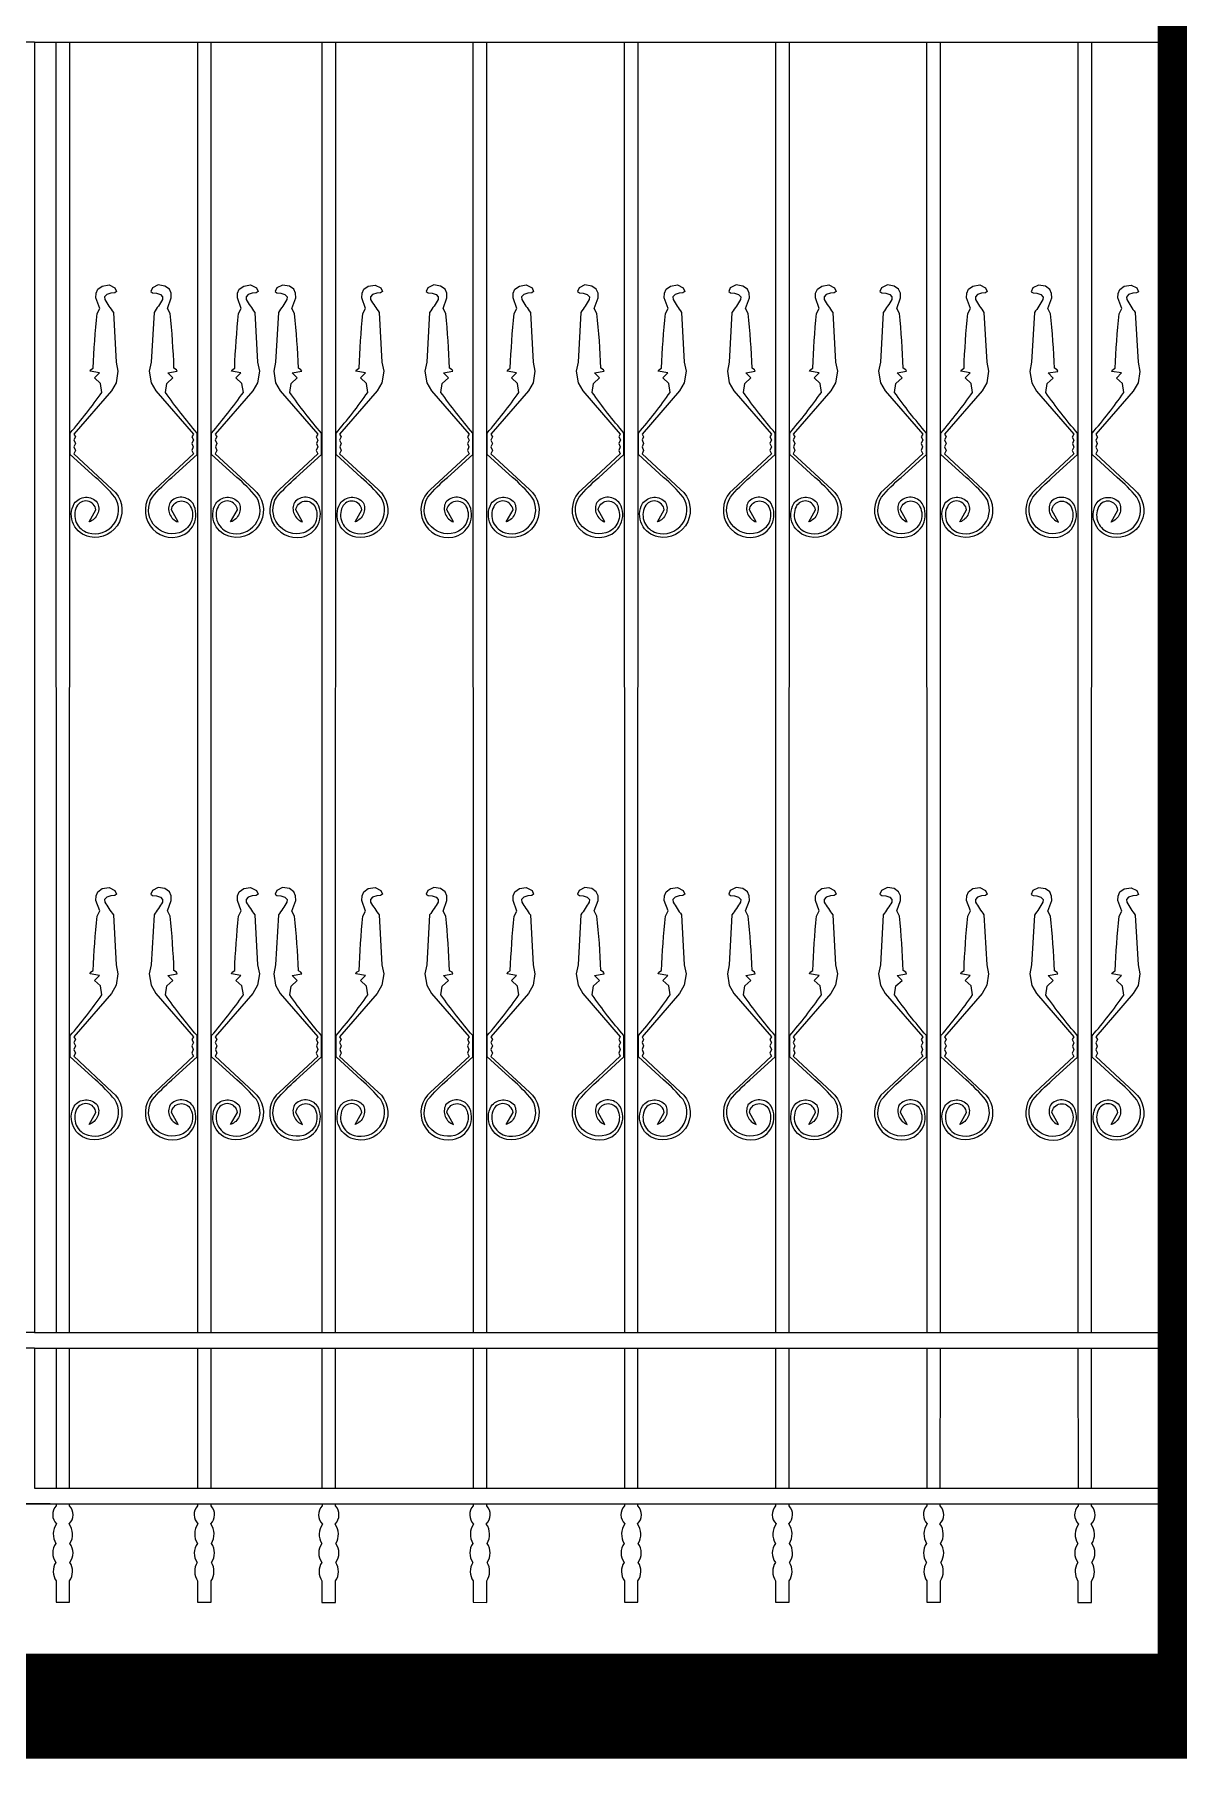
# Model space of a CAD drawing. Extents: x 5396719 to 5510122, y -514120 to -238224.
# Drawn here: x 5448271 to 5449371, y -490244 to -488587 of the extents above; entities that cross this region are included whole.
import ezdxf

# ---------------------------------------------------------------- set-up
doc = ezdxf.new("R2010")
doc.units = 0
doc.header["$LTSCALE"] = 1000
doc.header["$MEASUREMENT"] = 0
doc.layers.get('0').update_dxf_attribs({"linetype": 'CONTINUOUS'})
doc.layers.add('1000', color=7, linetype='CONTINUOUS')
doc.layers.add('LANGAN', color=2, linetype='CONTINUOUS')

msp = doc.modelspace()

# ---------------------------------------------------------------- linework, layer by layer
for p, q in [((5449370.9, -488440.6), (5449370.9, -489999.2)), ((5448270.9, -488594.6, 32.2), (5447185.9, -488594.6, 107)), ((5448270.9, -488594.6, 32.2), (5449355.9, -488594.6, 107)), ((5449355.9, -488594.6), (5449355.9, -489834.4)), ((5448270.9, -489834.4, 32.2), (5447185.9, -489834.4, 107)), ((5448270.9, -489849.5, 32.2), (5447185.9, -489849.5, 107)), ((5448270.9, -489834.4, 32.2), (5449355.9, -489834.4, 107)), ((5448270.9, -489849.5, 32.2), (5449355.9, -489849.5, 107)), ((5449355.9, -489849.5), (5449355.9, -489984)), ((5448285.9, -489999.2, 32.2), (5447170.9, -489999.2, 107)), ((5448255.9, -489999.2, 32.2), (5449370.9, -489999.2, 107)), ((5448270.9, -489984, 32.2), (5449355.9, -489984, 107)), ((5456343.8, -490143.9), (5428515.9, -490143.9))]:
    msp.add_line(p, q)
at = {"color": 0, "const_width": 40}
msp.add_lwpolyline([(5455570.9, -490143.9), (5455570.9, -485693.9), (5456170.9, -485693.9), (5456170.9, -485493.9), (5448770.9, -485493.9), (5448770.9, -485693.9), (5449370.9, -485693.9), (5449370.9, -490143.9)], dxfattribs=at)
at = {"color": 0}
msp.add_lwpolyline([(5460123.7, -490143.9), (5428515.9, -490143.9)], dxfattribs=at)
at = {"layer": '1000', "const_width": 100}
msp.add_lwpolyline([(5460125.9, -490193.9), (5428515.9, -490193.9)], dxfattribs=at)
at = {"layer": 'LANGAN'}
for p, q in [((5448270.9, -488594.6, -32.2), (5448270.9, -489834.4, -32.2)), ((5448270.9, -488594.6, -32.2), (5448270.9, -489834.4, -32.2)), ((5448270.9, -489849.5, -32.2), (5448270.9, -489984, -32.2)), ((5448270.9, -489849.5, -32.2), (5448270.9, -489984, -32.2))]:
    msp.add_line(p, q, dxfattribs=at)
for points in [[(5448291.5, -488594.6), (5448291.7, -489834.4)], [(5448304.7, -489834.4), (5448304.9, -488594.6)], [(5448427.5, -488594.6), (5448427.7, -489834.4)], [(5448440.7, -489834.4), (5448440.9, -488594.6)], [(5448547.1, -488594.7), (5448547.3, -489834.4)], [(5448560.3, -489834.4), (5448560.5, -488594.7)], [(5448692.5, -488594.6), (5448692.7, -489834.4)], [(5448705.7, -489834.4), (5448705.9, -488594.6)], [(5448837.9, -488594.6), (5448838.1, -489834.4)], [(5448851.1, -489834.4), (5448851.3, -488594.6)], [(5448983.3, -488594.6), (5448983.5, -489834.4)], [(5448996.5, -489834.4), (5448996.7, -488594.6)], [(5449128.7, -488594.6), (5449128.9, -489834.4)], [(5449141.9, -489834.4), (5449142.1, -488594.6)], [(5449274, -488594.6), (5449274.2, -489834.4)], [(5449287.2, -489834.4), (5449287.5, -488594.6)], [(5448291.7, -489849.5), (5448291.7, -489984)], [(5448304.7, -489984), (5448304.7, -489849.5)], [(5448427.7, -489849.5), (5448427.7, -489984)], [(5448440.7, -489984), (5448440.7, -489849.5)], [(5448547.3, -489849.6), (5448547.3, -489984.1)], [(5448560.3, -489984.1), (5448560.3, -489849.6)], [(5448692.7, -489849.5), (5448692.7, -489984)], [(5448705.7, -489984), (5448705.7, -489849.5)], [(5448838.1, -489849.5), (5448838.1, -489984)], [(5448851.1, -489984), (5448851.1, -489849.5)], [(5448983.5, -489849.5), (5448983.5, -489984)], [(5448996.4, -489984), (5448996.5, -489849.5)], [(5449128.9, -489849.5), (5449128.9, -489984)], [(5449141.8, -489984), (5449141.9, -489849.5)], [(5449274.2, -489849.5), (5449274.3, -489984)], [(5449287.2, -489984), (5449287.2, -489849.5)]]:
    msp.add_lwpolyline(points, dxfattribs=at)
at = {"layer": 'LANGAN', "elevation": -2.3}
for points in [[(5448305.2, -488970.1, 0.022937), (5448335.7, -488931), (5448334.4, -488922.4), (5448328.6, -488917.1), (5448333.4, -488912.2), (5448324.3, -488910.7), (5448324.9, -488909.2), (5448327.4, -488907.7, -0.017023), (5448331.1, -488855.2), (5448333.7, -488850.4), (5448330, -488840.2), (5448330.1, -488835.8), (5448331.8, -488831.8), (5448336.1, -488828.8), (5448342.7, -488827.8), (5448348.3, -488830.5), (5448349.8, -488834.1), (5448348, -488835.3), (5448344.3, -488835.6), (5448340.4, -488836.9), (5448338.3, -488839.2), (5448338.5, -488841.7, 0.02803), (5448346.7, -488854.1), (5448349.4, -488901.9), (5448351.1, -488910.7), (5448349.3, -488921.7), (5448344.8, -488929.5), (5448308.7, -488971.2), (5448310.2, -488973.7), (5448308.6, -488976.7), (5448310.2, -488980), (5448308.8, -488983.4), (5448310.2, -488986.9), (5448308.7, -488990), (5448345.7, -489024.3, -0.771473), (5448324.2, -489069.9, -0.517241), (5448309.1, -489037.9, -0.493125), (5448331.3, -489036.7, -0.447403), (5448323.5, -489055.5), (5448330, -489044, 0.749627), (5448311.4, -489040.9, 0.472742), (5448322.5, -489065.9, 0.69345), (5448348.2, -489031.6, 0.041527), (5448329.5, -489012.7), (5448305.2, -488990.6)], [(5448427.2, -488970.1, -0.022937), (5448396.7, -488931), (5448398, -488922.4), (5448403.8, -488917.1), (5448399, -488912.2), (5448408.2, -488910.7), (5448407.5, -488909.2), (5448405, -488907.7, 0.017023), (5448401.3, -488855.2), (5448398.7, -488850.4), (5448402.4, -488840.2), (5448402.3, -488835.8), (5448400.6, -488831.8), (5448396.3, -488828.8), (5448389.7, -488827.8), (5448384.2, -488830.5), (5448382.6, -488834.1), (5448384.4, -488835.3), (5448388.1, -488835.6), (5448392, -488836.9), (5448394.1, -488839.2), (5448393.9, -488841.7, -0.02803), (5448385.8, -488854.1), (5448383.1, -488901.9), (5448381.3, -488910.7), (5448383.1, -488921.7), (5448387.6, -488929.5), (5448423.7, -488971.2), (5448422.2, -488973.7), (5448423.8, -488976.7), (5448422.2, -488980), (5448423.6, -488983.4), (5448422.2, -488986.9), (5448423.7, -488990), (5448386.8, -489024.3, 0.771473), (5448408.2, -489069.9, 0.517241), (5448423.3, -489037.9, 0.493125), (5448401.2, -489036.7, 0.447403), (5448408.9, -489055.5), (5448402.5, -489044, -0.749627), (5448421, -489040.9, -0.472742), (5448409.9, -489065.9, -0.69345), (5448384.2, -489031.6, -0.041527), (5448403, -489012.7), (5448427.2, -488990.6)], [(5448441.2, -488970.1, 0.022937), (5448471.7, -488931), (5448470.4, -488922.4), (5448464.6, -488917.1), (5448469.4, -488912.2), (5448460.3, -488910.7), (5448460.9, -488909.2), (5448463.4, -488907.7, -0.017023), (5448467.1, -488855.2), (5448469.7, -488850.4), (5448466, -488840.2), (5448466.2, -488835.8), (5448467.8, -488831.8), (5448472.1, -488828.8), (5448478.7, -488827.8), (5448484.3, -488830.5), (5448485.8, -488834.1), (5448484, -488835.3), (5448480.3, -488835.6), (5448476.4, -488836.9), (5448474.3, -488839.2), (5448474.5, -488841.7, 0.02803), (5448482.7, -488854.1), (5448485.4, -488901.9), (5448487.1, -488910.7), (5448485.3, -488921.7), (5448480.8, -488929.5), (5448444.7, -488971.2), (5448446.2, -488973.7), (5448444.6, -488976.7), (5448446.2, -488980), (5448444.8, -488983.4), (5448446.2, -488986.9), (5448444.7, -488990), (5448481.7, -489024.3, -0.771473), (5448460.2, -489069.9, -0.517241), (5448445.1, -489037.9, -0.493125), (5448467.3, -489036.7, -0.447403), (5448459.5, -489055.5), (5448466, -489044, 0.749627), (5448447.4, -489040.9, 0.472742), (5448458.5, -489065.9, 0.69345), (5448484.2, -489031.6, 0.041527), (5448465.5, -489012.7), (5448441.2, -488990.6)], [(5448546.8, -488970.2, -0.022937), (5448516.3, -488931), (5448517.6, -488922.4), (5448523.4, -488917.1), (5448518.6, -488912.2), (5448527.8, -488910.7), (5448527.1, -488909.2), (5448524.6, -488907.7, 0.017023), (5448520.9, -488855.3), (5448518.4, -488850.4), (5448522.1, -488840.2), (5448521.9, -488835.8), (5448520.2, -488831.9), (5448516, -488828.8), (5448509.3, -488827.9), (5448503.8, -488830.5), (5448502.2, -488834.2), (5448504, -488835.4), (5448507.7, -488835.6), (5448511.6, -488837), (5448513.7, -488839.3), (5448513.5, -488841.8, -0.02803), (5448505.4, -488854.1), (5448502.7, -488902), (5448500.9, -488910.7), (5448502.7, -488921.8), (5448507.2, -488929.5), (5448543.4, -488971.2), (5448541.8, -488973.8), (5448543.4, -488976.8), (5448541.9, -488980), (5448543.2, -488983.5), (5448541.8, -488986.9), (5448543.3, -488990), (5448506.4, -489024.4, 0.771473), (5448527.8, -489070, 0.517241), (5448543, -489037.9, 0.493125), (5448520.8, -489036.7, 0.447403), (5448528.5, -489055.5), (5448522.1, -489044, -0.749627), (5448540.6, -489041, -0.472742), (5448529.5, -489065.9, -0.69345), (5448503.8, -489031.6, -0.041527), (5448522.6, -489012.8), (5448546.8, -488990.6)], [(5448560.8, -488970.2, 0.022937), (5448591.4, -488931), (5448590, -488922.4), (5448584.2, -488917.1), (5448589, -488912.2), (5448579.9, -488910.7), (5448580.5, -488909.2), (5448583, -488907.7, -0.017023), (5448586.7, -488855.3), (5448589.3, -488850.4), (5448585.6, -488840.2), (5448585.8, -488835.8), (5448587.5, -488831.9), (5448591.7, -488828.8), (5448598.3, -488827.9), (5448603.9, -488830.5), (5448605.4, -488834.2), (5448603.6, -488835.4), (5448599.9, -488835.6), (5448596, -488837), (5448593.9, -488839.3), (5448594.1, -488841.8, 0.02803), (5448602.3, -488854.1), (5448605, -488902), (5448606.8, -488910.7), (5448604.9, -488921.8), (5448600.4, -488929.5), (5448564.3, -488971.2), (5448565.8, -488973.8), (5448564.2, -488976.8), (5448565.8, -488980), (5448564.4, -488983.5), (5448565.8, -488986.9), (5448564.3, -488990), (5448601.3, -489024.4, -0.771473), (5448579.9, -489070, -0.517241), (5448564.7, -489037.9, -0.493125), (5448586.9, -489036.7, -0.447403), (5448579.1, -489055.5), (5448585.6, -489044, 0.749627), (5448567, -489041, 0.472742), (5448578.1, -489065.9, 0.69345), (5448603.8, -489031.6, 0.041527), (5448585.1, -489012.8), (5448560.8, -488990.6)], [(5448692.2, -488970.1, -0.022937), (5448661.7, -488931), (5448663, -488922.4), (5448668.8, -488917.1), (5448664, -488912.2), (5448673.2, -488910.7), (5448672.5, -488909.2), (5448670, -488907.7, 0.017023), (5448666.3, -488855.3), (5448663.7, -488850.4), (5448667.4, -488840.2), (5448667.3, -488835.8), (5448665.6, -488831.9), (5448661.3, -488828.8), (5448654.7, -488827.8), (5448649.2, -488830.5), (5448647.6, -488834.2), (5448649.4, -488835.3), (5448653.1, -488835.6), (5448657, -488837), (5448659.1, -488839.3), (5448658.9, -488841.8, -0.02803), (5448650.8, -488854.1), (5448648.1, -488901.9), (5448646.3, -488910.7), (5448648.1, -488921.8), (5448652.6, -488929.5), (5448688.7, -488971.2), (5448687.2, -488973.7), (5448688.8, -488976.8), (5448687.2, -488980), (5448688.6, -488983.5), (5448687.2, -488986.9), (5448688.7, -488990), (5448651.8, -489024.3, 0.771473), (5448673.2, -489070, 0.517241), (5448688.3, -489037.9, 0.493125), (5448666.2, -489036.7, 0.447403), (5448673.9, -489055.5), (5448667.5, -489044, -0.749627), (5448686, -489040.9, -0.472742), (5448674.9, -489065.9, -0.69345), (5448649.2, -489031.6, -0.041527), (5448668, -489012.7), (5448692.2, -488990.6)], [(5448706.2, -488970.1, 0.022937), (5448736.7, -488931), (5448735.4, -488922.4), (5448729.6, -488917.1), (5448734.4, -488912.2), (5448725.3, -488910.7), (5448725.9, -488909.2), (5448728.4, -488907.7, -0.017023), (5448732.1, -488855.3), (5448734.7, -488850.4), (5448731, -488840.2), (5448731.2, -488835.8), (5448732.8, -488831.9), (5448737.1, -488828.8), (5448743.7, -488827.8), (5448749.3, -488830.5), (5448750.8, -488834.2), (5448749, -488835.3), (5448745.3, -488835.6), (5448741.4, -488837), (5448739.3, -488839.3), (5448739.5, -488841.8, 0.02803), (5448747.7, -488854.1), (5448750.4, -488901.9), (5448752.1, -488910.7), (5448750.3, -488921.8), (5448745.8, -488929.5), (5448709.7, -488971.2), (5448711.2, -488973.7), (5448709.6, -488976.8), (5448711.2, -488980), (5448709.8, -488983.5), (5448711.2, -488986.9), (5448709.7, -488990), (5448746.7, -489024.3, -0.771473), (5448725.2, -489070, -0.517241), (5448710.1, -489037.9, -0.493125), (5448732.3, -489036.7, -0.447403), (5448724.5, -489055.5), (5448731, -489044, 0.749627), (5448712.4, -489040.9, 0.472742), (5448723.5, -489065.9, 0.69345), (5448749.2, -489031.6, 0.041527), (5448730.5, -489012.7), (5448706.2, -488990.6)], [(5448837.6, -488970.1, -0.022937), (5448807.1, -488931), (5448808.4, -488922.4), (5448814.2, -488917.1), (5448809.4, -488912.2), (5448818.5, -488910.7), (5448817.9, -488909.2), (5448815.4, -488907.7, 0.017023), (5448811.7, -488855.2), (5448809.1, -488850.4), (5448812.8, -488840.2), (5448812.7, -488835.8), (5448811, -488831.8), (5448806.7, -488828.8), (5448800.1, -488827.8), (5448794.5, -488830.5), (5448793, -488834.1), (5448794.8, -488835.3), (5448798.5, -488835.6), (5448802.4, -488836.9), (5448804.5, -488839.2), (5448804.3, -488841.7, -0.02803), (5448796.2, -488854.1), (5448793.5, -488901.9), (5448791.7, -488910.7), (5448793.5, -488921.7), (5448798, -488929.5), (5448834.1, -488971.2), (5448832.6, -488973.7), (5448834.2, -488976.7), (5448832.6, -488980), (5448834, -488983.4), (5448832.6, -488986.9), (5448834.1, -488990), (5448797.1, -489024.3, 0.771473), (5448818.6, -489069.9, 0.517241), (5448833.7, -489037.9, 0.493125), (5448811.6, -489036.7, 0.447403), (5448819.3, -489055.5), (5448812.8, -489044, -0.749627), (5448831.4, -489040.9, -0.472742), (5448820.3, -489065.9, -0.69345), (5448794.6, -489031.6, -0.041527), (5448813.4, -489012.7), (5448837.6, -488990.6)], [(5448851.6, -488970.1, 0.022937), (5448882.1, -488931), (5448880.8, -488922.4), (5448875, -488917.1), (5448879.8, -488912.2), (5448870.7, -488910.7), (5448871.3, -488909.2), (5448873.8, -488907.7, -0.017023), (5448877.5, -488855.2), (5448880.1, -488850.4), (5448876.4, -488840.2), (5448876.5, -488835.8), (5448878.2, -488831.8), (5448882.5, -488828.8), (5448889.1, -488827.8), (5448894.7, -488830.5), (5448896.2, -488834.1), (5448894.4, -488835.3), (5448890.7, -488835.6), (5448886.8, -488836.9), (5448884.7, -488839.2), (5448884.9, -488841.7, 0.02803), (5448893, -488854.1), (5448895.7, -488901.9), (5448897.5, -488910.7), (5448895.7, -488921.7), (5448891.2, -488929.5), (5448855.1, -488971.2), (5448856.6, -488973.7), (5448855, -488976.7), (5448856.6, -488980), (5448855.2, -488983.4), (5448856.6, -488986.9), (5448855.1, -488990), (5448892.1, -489024.3, -0.771473), (5448870.6, -489069.9, -0.517241), (5448855.5, -489037.9, -0.493125), (5448877.7, -489036.7, -0.447403), (5448869.9, -489055.5), (5448876.4, -489044, 0.749627), (5448857.8, -489040.9, 0.472742), (5448868.9, -489065.9, 0.69345), (5448894.6, -489031.6, 0.041527), (5448875.8, -489012.7), (5448851.6, -488990.6)], [(5448983, -488970.1, -0.022937), (5448952.5, -488931), (5448953.8, -488922.4), (5448959.6, -488917.1), (5448954.8, -488912.2), (5448963.9, -488910.7), (5448963.3, -488909.2), (5448960.8, -488907.7, 0.017023), (5448957.1, -488855.2), (5448954.5, -488850.4), (5448958.2, -488840.2), (5448958, -488835.8), (5448956.4, -488831.8), (5448952.1, -488828.8), (5448945.5, -488827.8), (5448939.9, -488830.5), (5448938.4, -488834.1), (5448940.2, -488835.3), (5448943.9, -488835.6), (5448947.8, -488836.9), (5448949.9, -488839.2), (5448949.7, -488841.7, -0.02803), (5448941.5, -488854.1), (5448938.8, -488901.9), (5448937.1, -488910.7), (5448938.9, -488921.7), (5448943.4, -488929.5), (5448979.5, -488971.2), (5448978, -488973.7), (5448979.6, -488976.7), (5448978, -488980), (5448979.4, -488983.4), (5448978, -488986.9), (5448979.5, -488990), (5448942.5, -489024.3, 0.771473), (5448964, -489069.9, 0.517241), (5448979.1, -489037.9, 0.493125), (5448956.9, -489036.7, 0.447403), (5448964.7, -489055.5), (5448958.2, -489044, -0.749627), (5448976.8, -489040.9, -0.472742), (5448965.7, -489065.9, -0.69345), (5448940, -489031.6, -0.041527), (5448958.7, -489012.7), (5448983, -488990.6)], [(5448997, -488970.1, 0.022937), (5449027.5, -488931), (5449026.2, -488922.4), (5449020.4, -488917.1), (5449025.2, -488912.2), (5449016, -488910.7), (5449016.7, -488909.2), (5449019.2, -488907.7, -0.017023), (5449022.9, -488855.2), (5449025.5, -488850.4), (5449021.8, -488840.2), (5449021.9, -488835.8), (5449023.6, -488831.8), (5449027.9, -488828.8), (5449034.5, -488827.8), (5449040, -488830.5), (5449041.6, -488834.1), (5449039.8, -488835.3), (5449036.1, -488835.6), (5449032.2, -488836.9), (5449030.1, -488839.2), (5449030.3, -488841.7, 0.02803), (5449038.4, -488854.1), (5449041.1, -488901.9), (5449042.9, -488910.7), (5449041.1, -488921.7), (5449036.6, -488929.5), (5449000.5, -488971.2), (5449002, -488973.7), (5449000.4, -488976.7), (5449002, -488980), (5449000.6, -488983.4), (5449002, -488986.9), (5449000.5, -488990), (5449037.4, -489024.3, -0.771473), (5449016, -489069.9, -0.517241), (5449000.9, -489037.9, -0.493125), (5449023, -489036.7, -0.447403), (5449015.3, -489055.5), (5449021.7, -489044, 0.749627), (5449003.2, -489040.9, 0.472742), (5449014.3, -489065.9, 0.69345), (5449040, -489031.6, 0.041527), (5449021.2, -489012.7), (5448997, -488990.6)], [(5449128.4, -488970.1, -0.022937), (5449097.8, -488931), (5449099.2, -488922.4), (5449105, -488917.1), (5449100.2, -488912.2), (5449109.3, -488910.7), (5449108.7, -488909.2), (5449106.2, -488907.7, 0.017023), (5449102.5, -488855.2), (5449099.9, -488850.4), (5449103.6, -488840.2), (5449103.4, -488835.8), (5449101.7, -488831.8), (5449097.5, -488828.8), (5449090.9, -488827.8), (5449085.3, -488830.5), (5449083.8, -488834.1), (5449085.6, -488835.3), (5449089.3, -488835.6), (5449093.2, -488836.9), (5449095.3, -488839.2), (5449095.1, -488841.7, -0.02803), (5449086.9, -488854.1), (5449084.2, -488901.9), (5449082.4, -488910.7), (5449084.3, -488921.7), (5449088.8, -488929.5), (5449124.9, -488971.2), (5449123.4, -488973.7), (5449125, -488976.7), (5449123.4, -488980), (5449124.8, -488983.4), (5449123.4, -488986.9), (5449124.9, -488990), (5449087.9, -489024.3, 0.771473), (5449109.3, -489069.9, 0.517241), (5449124.5, -489037.9, 0.493125), (5449102.3, -489036.7, 0.447403), (5449110.1, -489055.5), (5449103.6, -489044, -0.749627), (5449122.2, -489040.9, -0.472742), (5449111.1, -489065.9, -0.69345), (5449085.4, -489031.6, -0.041527), (5449104.1, -489012.7), (5449128.4, -488990.6)], [(5449142.4, -488970.1, 0.022937), (5449172.9, -488931), (5449171.6, -488922.4), (5449165.8, -488917.1), (5449170.6, -488912.2), (5449161.4, -488910.7), (5449162.1, -488909.2), (5449164.6, -488907.7, -0.017023), (5449168.3, -488855.2), (5449170.8, -488850.4), (5449167.1, -488840.2), (5449167.3, -488835.8), (5449169, -488831.8), (5449173.2, -488828.8), (5449179.9, -488827.8), (5449185.4, -488830.5), (5449187, -488834.1), (5449185.2, -488835.3), (5449181.5, -488835.6), (5449177.6, -488836.9), (5449175.5, -488839.2), (5449175.7, -488841.7, 0.02803), (5449183.8, -488854.1), (5449186.5, -488901.9), (5449188.3, -488910.7), (5449186.5, -488921.7), (5449182, -488929.5), (5449145.8, -488971.2), (5449147.4, -488973.7), (5449145.8, -488976.7), (5449147.3, -488980), (5449146, -488983.4), (5449147.4, -488986.9), (5449145.9, -488990), (5449182.8, -489024.3, -0.771473), (5449161.4, -489069.9, -0.517241), (5449146.2, -489037.9, -0.493125), (5449168.4, -489036.7, -0.447403), (5449160.7, -489055.5), (5449167.1, -489044, 0.749627), (5449148.6, -489040.9, 0.472742), (5449159.7, -489065.9, 0.69345), (5449185.4, -489031.6, 0.041527), (5449166.6, -489012.7), (5449142.4, -488990.6)], [(5449273.8, -488970.3, -0.022937), (5449243.2, -488931.1), (5449244.6, -488922.5), (5449250.4, -488917.2), (5449245.6, -488912.3), (5449254.7, -488910.8), (5449254.1, -488909.4), (5449251.5, -488907.8, 0.017023), (5449247.8, -488855.4), (5449245.3, -488850.5), (5449249, -488840.3), (5449248.8, -488835.9), (5449247.1, -488832), (5449242.9, -488828.9), (5449236.3, -488828), (5449230.7, -488830.6), (5449229.2, -488834.3), (5449231, -488835.5), (5449234.7, -488835.7), (5449238.6, -488837.1), (5449240.6, -488839.4), (5449240.5, -488841.9, -0.02803), (5449232.3, -488854.2), (5449229.6, -488902.1), (5449227.8, -488910.8), (5449229.7, -488921.9), (5449234.2, -488929.7), (5449270.3, -488971.3), (5449268.7, -488973.9), (5449270.3, -488976.9), (5449268.8, -488980.1), (5449270.2, -488983.6), (5449268.7, -488987), (5449270.3, -488990.1), (5449233.3, -489024.5, 0.771473), (5449254.7, -489070.1, 0.517241), (5449269.9, -489038, 0.493125), (5449247.7, -489036.8, 0.447403), (5449255.5, -489055.6), (5449249, -489044.2, -0.749627), (5449267.5, -489041.1, -0.472742), (5449256.5, -489066, -0.69345), (5449230.8, -489031.7, -0.041527), (5449249.5, -489012.9), (5449273.8, -488990.7)], [(5449287.8, -488970.3, 0.022937), (5449318.3, -488931.1), (5449316.9, -488922.5), (5449311.1, -488917.2), (5449316, -488912.3), (5449306.8, -488910.8), (5449307.5, -488909.4), (5449310, -488907.8, -0.017023), (5449313.7, -488855.4), (5449316.2, -488850.5), (5449312.5, -488840.3), (5449312.7, -488835.9), (5449314.4, -488832), (5449318.6, -488828.9), (5449325.2, -488828), (5449330.8, -488830.6), (5449332.4, -488834.3), (5449330.6, -488835.5), (5449326.9, -488835.7), (5449322.9, -488837.1), (5449320.9, -488839.4), (5449321.1, -488841.9, 0.02803), (5449329.2, -488854.2), (5449331.9, -488902.1), (5449333.7, -488910.8), (5449331.9, -488921.9), (5449327.3, -488929.7), (5449291.2, -488971.3), (5449292.8, -488973.9), (5449291.2, -488976.9), (5449292.7, -488980.1), (5449291.3, -488983.6), (5449292.8, -488987), (5449291.3, -488990.1), (5449328.2, -489024.5, -0.771473), (5449306.8, -489070.1, -0.517241), (5449291.6, -489038, -0.493125), (5449313.8, -489036.8, -0.447403), (5449306, -489055.6), (5449312.5, -489044.2, 0.749627), (5449294, -489041.1, 0.472742), (5449305, -489066, 0.69345), (5449330.8, -489031.7, 0.041527), (5449312, -489012.9), (5449287.8, -488990.7)], [(5448305.2, -489549.2, 0.022937), (5448335.7, -489510.1), (5448334.4, -489501.4), (5448328.6, -489496.1), (5448333.4, -489491.3), (5448324.3, -489489.7), (5448324.9, -489488.3), (5448327.4, -489486.7, -0.017023), (5448331.1, -489434.3), (5448333.7, -489429.4), (5448330, -489419.2), (5448330.1, -489414.8), (5448331.8, -489410.9), (5448336.1, -489407.9), (5448342.7, -489406.9), (5448348.3, -489409.6), (5448349.8, -489413.2), (5448348, -489414.4), (5448344.3, -489414.7), (5448340.4, -489416), (5448338.3, -489418.3), (5448338.5, -489420.8, 0.02803), (5448346.7, -489433.1), (5448349.4, -489481), (5448351.1, -489489.7), (5448349.3, -489500.8), (5448344.8, -489508.6), (5448308.7, -489550.3), (5448310.2, -489552.8), (5448308.6, -489555.8), (5448310.2, -489559.1), (5448308.8, -489562.5), (5448310.2, -489566), (5448308.7, -489569), (5448345.7, -489603.4, -0.771473), (5448324.2, -489649, -0.517241), (5448309.1, -489616.9, -0.493125), (5448331.3, -489615.8, -0.447403), (5448323.5, -489634.5), (5448330, -489623.1, 0.749627), (5448311.4, -489620, 0.472742), (5448322.5, -489644.9, 0.69345), (5448348.2, -489610.7, 0.041527), (5448329.5, -489591.8), (5448305.2, -489569.7)], [(5448427.2, -489549.2, -0.022937), (5448396.7, -489510.1), (5448398, -489501.4), (5448403.8, -489496.1), (5448399, -489491.3), (5448408.2, -489489.7), (5448407.5, -489488.3), (5448405, -489486.7, 0.017023), (5448401.3, -489434.3), (5448398.7, -489429.4), (5448402.4, -489419.2), (5448402.3, -489414.8), (5448400.6, -489410.9), (5448396.3, -489407.9), (5448389.7, -489406.9), (5448384.2, -489409.6), (5448382.6, -489413.2), (5448384.4, -489414.4), (5448388.1, -489414.7), (5448392, -489416), (5448394.1, -489418.3), (5448393.9, -489420.8, -0.02803), (5448385.8, -489433.1), (5448383.1, -489481), (5448381.3, -489489.7), (5448383.1, -489500.8), (5448387.6, -489508.6), (5448423.7, -489550.3), (5448422.2, -489552.8), (5448423.8, -489555.8), (5448422.2, -489559.1), (5448423.6, -489562.5), (5448422.2, -489566), (5448423.7, -489569), (5448386.8, -489603.4, 0.771473), (5448408.2, -489649, 0.517241), (5448423.3, -489616.9, 0.493125), (5448401.2, -489615.8, 0.447403), (5448408.9, -489634.5), (5448402.5, -489623.1, -0.749627), (5448421, -489620, -0.472742), (5448409.9, -489644.9, -0.69345), (5448384.2, -489610.7, -0.041527), (5448403, -489591.8), (5448427.2, -489569.7)], [(5448441.2, -489549.2, 0.022937), (5448471.7, -489510.1), (5448470.4, -489501.4), (5448464.6, -489496.1), (5448469.4, -489491.3), (5448460.3, -489489.7), (5448460.9, -489488.3), (5448463.4, -489486.7, -0.017023), (5448467.1, -489434.3), (5448469.7, -489429.4), (5448466, -489419.2), (5448466.2, -489414.8), (5448467.8, -489410.9), (5448472.1, -489407.9), (5448478.7, -489406.9), (5448484.3, -489409.6), (5448485.8, -489413.2), (5448484, -489414.4), (5448480.3, -489414.7), (5448476.4, -489416), (5448474.3, -489418.3), (5448474.5, -489420.8, 0.02803), (5448482.7, -489433.1), (5448485.4, -489481), (5448487.1, -489489.7), (5448485.3, -489500.8), (5448480.8, -489508.6), (5448444.7, -489550.3), (5448446.2, -489552.8), (5448444.6, -489555.8), (5448446.2, -489559.1), (5448444.8, -489562.5), (5448446.2, -489566), (5448444.7, -489569), (5448481.7, -489603.4, -0.771473), (5448460.2, -489649, -0.517241), (5448445.1, -489616.9, -0.493125), (5448467.3, -489615.8, -0.447403), (5448459.5, -489634.5), (5448466, -489623.1, 0.749627), (5448447.4, -489620, 0.472742), (5448458.5, -489644.9, 0.69345), (5448484.2, -489610.7, 0.041527), (5448465.5, -489591.8), (5448441.2, -489569.7)], [(5448546.8, -489549.2, -0.022937), (5448516.3, -489510.1), (5448517.6, -489501.5), (5448523.4, -489496.2), (5448518.6, -489491.3), (5448527.8, -489489.8), (5448527.1, -489488.3), (5448524.6, -489486.8, 0.017023), (5448520.9, -489434.4), (5448518.4, -489429.5), (5448522.1, -489419.3), (5448521.9, -489414.9), (5448520.2, -489411), (5448516, -489407.9), (5448509.3, -489406.9), (5448503.8, -489409.6), (5448502.2, -489413.3), (5448504, -489414.4), (5448507.7, -489414.7), (5448511.6, -489416.1), (5448513.7, -489418.4), (5448513.5, -489420.9, -0.02803), (5448505.4, -489433.2), (5448502.7, -489481), (5448500.9, -489489.8), (5448502.7, -489500.8), (5448507.2, -489508.6), (5448543.4, -489550.3), (5448541.8, -489552.8), (5448543.4, -489555.8), (5448541.9, -489559.1), (5448543.2, -489562.6), (5448541.8, -489566), (5448543.3, -489569.1), (5448506.4, -489603.4, 0.771473), (5448527.8, -489649.1, 0.517241), (5448543, -489617, 0.493125), (5448520.8, -489615.8, 0.447403), (5448528.5, -489634.6), (5448522.1, -489623.1, -0.749627), (5448540.6, -489620, -0.472742), (5448529.5, -489645, -0.69345), (5448503.8, -489610.7, -0.041527), (5448522.6, -489591.8), (5448546.8, -489569.7)], [(5448560.8, -489549.2, 0.022937), (5448591.4, -489510.1), (5448590, -489501.5), (5448584.2, -489496.2), (5448589, -489491.3), (5448579.9, -489489.8), (5448580.5, -489488.3), (5448583, -489486.8, -0.017023), (5448586.7, -489434.4), (5448589.3, -489429.5), (5448585.6, -489419.3), (5448585.8, -489414.9), (5448587.5, -489411), (5448591.7, -489407.9), (5448598.3, -489406.9), (5448603.9, -489409.6), (5448605.4, -489413.3), (5448603.6, -489414.4), (5448599.9, -489414.7), (5448596, -489416.1), (5448593.9, -489418.4), (5448594.1, -489420.9, 0.02803), (5448602.3, -489433.2), (5448605, -489481), (5448606.8, -489489.8), (5448604.9, -489500.8), (5448600.4, -489508.6), (5448564.3, -489550.3), (5448565.8, -489552.8), (5448564.2, -489555.8), (5448565.8, -489559.1), (5448564.4, -489562.6), (5448565.8, -489566), (5448564.3, -489569.1), (5448601.3, -489603.4, -0.771473), (5448579.9, -489649.1, -0.517241), (5448564.7, -489617, -0.493125), (5448586.9, -489615.8, -0.447403), (5448579.1, -489634.6), (5448585.6, -489623.1, 0.749627), (5448567, -489620, 0.472742), (5448578.1, -489645, 0.69345), (5448603.8, -489610.7, 0.041527), (5448585.1, -489591.8), (5448560.8, -489569.7)], [(5448692.2, -489549.2, -0.022937), (5448661.7, -489510.1), (5448663, -489501.5), (5448668.8, -489496.2), (5448664, -489491.3), (5448673.2, -489489.8), (5448672.5, -489488.3), (5448670, -489486.8, 0.017023), (5448666.3, -489434.3), (5448663.7, -489429.5), (5448667.4, -489419.3), (5448667.3, -489414.9), (5448665.6, -489410.9), (5448661.3, -489407.9), (5448654.7, -489406.9), (5448649.2, -489409.6), (5448647.6, -489413.2), (5448649.4, -489414.4), (5448653.1, -489414.7), (5448657, -489416), (5448659.1, -489418.3), (5448658.9, -489420.8, -0.02803), (5448650.8, -489433.2), (5448648.1, -489481), (5448646.3, -489489.8), (5448648.1, -489500.8), (5448652.6, -489508.6), (5448688.7, -489550.3), (5448687.2, -489552.8), (5448688.8, -489555.8), (5448687.2, -489559.1), (5448688.6, -489562.5), (5448687.2, -489566), (5448688.7, -489569.1), (5448651.8, -489603.4, 0.771473), (5448673.2, -489649, 0.517241), (5448688.3, -489617, 0.493125), (5448666.2, -489615.8, 0.447403), (5448673.9, -489634.6), (5448667.5, -489623.1, -0.749627), (5448686, -489620, -0.472742), (5448674.9, -489645, -0.69345), (5448649.2, -489610.7, -0.041527), (5448668, -489591.8), (5448692.2, -489569.7)], [(5448706.2, -489549.2, 0.022937), (5448736.7, -489510.1), (5448735.4, -489501.5), (5448729.6, -489496.2), (5448734.4, -489491.3), (5448725.3, -489489.8), (5448725.9, -489488.3), (5448728.4, -489486.8, -0.017023), (5448732.1, -489434.3), (5448734.7, -489429.5), (5448731, -489419.3), (5448731.2, -489414.9), (5448732.8, -489410.9), (5448737.1, -489407.9), (5448743.7, -489406.9), (5448749.3, -489409.6), (5448750.8, -489413.2), (5448749, -489414.4), (5448745.3, -489414.7), (5448741.4, -489416), (5448739.3, -489418.3), (5448739.5, -489420.8, 0.02803), (5448747.7, -489433.2), (5448750.4, -489481), (5448752.1, -489489.8), (5448750.3, -489500.8), (5448745.8, -489508.6), (5448709.7, -489550.3), (5448711.2, -489552.8), (5448709.6, -489555.8), (5448711.2, -489559.1), (5448709.8, -489562.5), (5448711.2, -489566), (5448709.7, -489569.1), (5448746.7, -489603.4, -0.771473), (5448725.2, -489649, -0.517241), (5448710.1, -489617, -0.493125), (5448732.3, -489615.8, -0.447403), (5448724.5, -489634.6), (5448731, -489623.1, 0.749627), (5448712.4, -489620, 0.472742), (5448723.5, -489645, 0.69345), (5448749.2, -489610.7, 0.041527), (5448730.5, -489591.8), (5448706.2, -489569.7)], [(5448837.6, -489549.2, -0.022937), (5448807.1, -489510.1), (5448808.4, -489501.4), (5448814.2, -489496.1), (5448809.4, -489491.3), (5448818.5, -489489.7), (5448817.9, -489488.3), (5448815.4, -489486.7, 0.017023), (5448811.7, -489434.3), (5448809.1, -489429.4), (5448812.8, -489419.2), (5448812.7, -489414.8), (5448811, -489410.9), (5448806.7, -489407.9), (5448800.1, -489406.9), (5448794.5, -489409.6), (5448793, -489413.2), (5448794.8, -489414.4), (5448798.5, -489414.7), (5448802.4, -489416), (5448804.5, -489418.3), (5448804.3, -489420.8, -0.02803), (5448796.2, -489433.1), (5448793.5, -489481), (5448791.7, -489489.7), (5448793.5, -489500.8), (5448798, -489508.6), (5448834.1, -489550.3), (5448832.6, -489552.8), (5448834.2, -489555.8), (5448832.6, -489559.1), (5448834, -489562.5), (5448832.6, -489566), (5448834.1, -489569), (5448797.1, -489603.4, 0.771473), (5448818.6, -489649, 0.517241), (5448833.7, -489616.9, 0.493125), (5448811.6, -489615.8, 0.447403), (5448819.3, -489634.5), (5448812.8, -489623.1, -0.749627), (5448831.4, -489620, -0.472742), (5448820.3, -489644.9, -0.69345), (5448794.6, -489610.7, -0.041527), (5448813.4, -489591.8), (5448837.6, -489569.7)], [(5448851.6, -489549.2, 0.022937), (5448882.1, -489510.1), (5448880.8, -489501.4), (5448875, -489496.1), (5448879.8, -489491.3), (5448870.7, -489489.7), (5448871.3, -489488.3), (5448873.8, -489486.7, -0.017023), (5448877.5, -489434.3), (5448880.1, -489429.4), (5448876.4, -489419.2), (5448876.5, -489414.8), (5448878.2, -489410.9), (5448882.5, -489407.9), (5448889.1, -489406.9), (5448894.7, -489409.6), (5448896.2, -489413.2), (5448894.4, -489414.4), (5448890.7, -489414.7), (5448886.8, -489416), (5448884.7, -489418.3), (5448884.9, -489420.8, 0.02803), (5448893, -489433.1), (5448895.7, -489481), (5448897.5, -489489.7), (5448895.7, -489500.8), (5448891.2, -489508.6), (5448855.1, -489550.3), (5448856.6, -489552.8), (5448855, -489555.8), (5448856.6, -489559.1), (5448855.2, -489562.5), (5448856.6, -489566), (5448855.1, -489569), (5448892.1, -489603.4, -0.771473), (5448870.6, -489649, -0.517241), (5448855.5, -489616.9, -0.493125), (5448877.7, -489615.8, -0.447403), (5448869.9, -489634.5), (5448876.4, -489623.1, 0.749627), (5448857.8, -489620, 0.472742), (5448868.9, -489644.9, 0.69345), (5448894.6, -489610.7, 0.041527), (5448875.8, -489591.8), (5448851.6, -489569.7)], [(5448983, -489549.2, -0.022937), (5448952.5, -489510.1), (5448953.8, -489501.4), (5448959.6, -489496.1), (5448954.8, -489491.3), (5448963.9, -489489.7), (5448963.3, -489488.3), (5448960.8, -489486.7, 0.017023), (5448957.1, -489434.3), (5448954.5, -489429.4), (5448958.2, -489419.2), (5448958, -489414.8), (5448956.4, -489410.9), (5448952.1, -489407.9), (5448945.5, -489406.9), (5448939.9, -489409.6), (5448938.4, -489413.2), (5448940.2, -489414.4), (5448943.9, -489414.7), (5448947.8, -489416), (5448949.9, -489418.3), (5448949.7, -489420.8, -0.02803), (5448941.5, -489433.1), (5448938.8, -489481), (5448937.1, -489489.7), (5448938.9, -489500.8), (5448943.4, -489508.6), (5448979.5, -489550.3), (5448978, -489552.8), (5448979.6, -489555.8), (5448978, -489559.1), (5448979.4, -489562.5), (5448978, -489566), (5448979.5, -489569), (5448942.5, -489603.4, 0.771473), (5448964, -489649, 0.517241), (5448979.1, -489616.9, 0.493125), (5448956.9, -489615.8, 0.447403), (5448964.7, -489634.5), (5448958.2, -489623.1, -0.749627), (5448976.8, -489620, -0.472742), (5448965.7, -489644.9, -0.69345), (5448940, -489610.7, -0.041527), (5448958.7, -489591.8), (5448983, -489569.7)], [(5448997, -489549.2, 0.022937), (5449027.5, -489510.1), (5449026.2, -489501.4), (5449020.4, -489496.1), (5449025.2, -489491.3), (5449016, -489489.7), (5449016.7, -489488.3), (5449019.2, -489486.7, -0.017023), (5449022.9, -489434.3), (5449025.5, -489429.4), (5449021.8, -489419.2), (5449021.9, -489414.8), (5449023.6, -489410.9), (5449027.9, -489407.9), (5449034.5, -489406.9), (5449040, -489409.6), (5449041.6, -489413.2), (5449039.8, -489414.4), (5449036.1, -489414.7), (5449032.2, -489416), (5449030.1, -489418.3), (5449030.3, -489420.8, 0.02803), (5449038.4, -489433.1), (5449041.1, -489481), (5449042.9, -489489.7), (5449041.1, -489500.8), (5449036.6, -489508.6), (5449000.5, -489550.3), (5449002, -489552.8), (5449000.4, -489555.8), (5449002, -489559.1), (5449000.6, -489562.5), (5449002, -489566), (5449000.5, -489569), (5449037.4, -489603.4, -0.771473), (5449016, -489649, -0.517241), (5449000.9, -489616.9, -0.493125), (5449023, -489615.8, -0.447403), (5449015.3, -489634.5), (5449021.7, -489623.1, 0.749627), (5449003.2, -489620, 0.472742), (5449014.3, -489644.9, 0.69345), (5449040, -489610.7, 0.041527), (5449021.2, -489591.8), (5448997, -489569.7)], [(5449128.4, -489549.2, -0.022937), (5449097.8, -489510.1), (5449099.2, -489501.4), (5449105, -489496.1), (5449100.2, -489491.3), (5449109.3, -489489.7), (5449108.7, -489488.3), (5449106.2, -489486.7, 0.017023), (5449102.5, -489434.3), (5449099.9, -489429.4), (5449103.6, -489419.2), (5449103.4, -489414.8), (5449101.7, -489410.9), (5449097.5, -489407.9), (5449090.9, -489406.9), (5449085.3, -489409.6), (5449083.8, -489413.2), (5449085.6, -489414.4), (5449089.3, -489414.7), (5449093.2, -489416), (5449095.3, -489418.3), (5449095.1, -489420.8, -0.02803), (5449086.9, -489433.1), (5449084.2, -489481), (5449082.4, -489489.7), (5449084.3, -489500.8), (5449088.8, -489508.6), (5449124.9, -489550.3), (5449123.4, -489552.8), (5449125, -489555.8), (5449123.4, -489559.1), (5449124.8, -489562.5), (5449123.4, -489566), (5449124.9, -489569), (5449087.9, -489603.4, 0.771473), (5449109.3, -489649, 0.517241), (5449124.5, -489616.9, 0.493125), (5449102.3, -489615.8, 0.447403), (5449110.1, -489634.5), (5449103.6, -489623.1, -0.749627), (5449122.2, -489620, -0.472742), (5449111.1, -489644.9, -0.69345), (5449085.4, -489610.7, -0.041527), (5449104.1, -489591.8), (5449128.4, -489569.7)], [(5449142.4, -489549.2, 0.022937), (5449172.9, -489510.1), (5449171.6, -489501.4), (5449165.8, -489496.1), (5449170.6, -489491.3), (5449161.4, -489489.7), (5449162.1, -489488.3), (5449164.6, -489486.7, -0.017023), (5449168.3, -489434.3), (5449170.8, -489429.4), (5449167.1, -489419.2), (5449167.3, -489414.8), (5449169, -489410.9), (5449173.2, -489407.9), (5449179.9, -489406.9), (5449185.4, -489409.6), (5449187, -489413.2), (5449185.2, -489414.4), (5449181.5, -489414.7), (5449177.6, -489416), (5449175.5, -489418.3), (5449175.7, -489420.8, 0.02803), (5449183.8, -489433.1), (5449186.5, -489481), (5449188.3, -489489.7), (5449186.5, -489500.8), (5449182, -489508.6), (5449145.8, -489550.3), (5449147.4, -489552.8), (5449145.8, -489555.8), (5449147.3, -489559.1), (5449146, -489562.5), (5449147.4, -489566), (5449145.9, -489569), (5449182.8, -489603.4, -0.771473), (5449161.4, -489649, -0.517241), (5449146.2, -489616.9, -0.493125), (5449168.4, -489615.8, -0.447403), (5449160.7, -489634.5), (5449167.1, -489623.1, 0.749627), (5449148.6, -489620, 0.472742), (5449159.7, -489644.9, 0.69345), (5449185.4, -489610.7, 0.041527), (5449166.6, -489591.8), (5449142.4, -489569.7)], [(5449273.8, -489549.3, -0.022937), (5449243.2, -489510.2), (5449244.6, -489501.6), (5449250.4, -489496.3), (5449245.6, -489491.4), (5449254.7, -489489.9), (5449254.1, -489488.4), (5449251.5, -489486.9, 0.017023), (5449247.8, -489434.5), (5449245.3, -489429.6), (5449249, -489419.4), (5449248.8, -489415), (5449247.1, -489411.1), (5449242.9, -489408), (5449236.3, -489407), (5449230.7, -489409.7), (5449229.2, -489413.4), (5449231, -489414.5), (5449234.7, -489414.8), (5449238.6, -489416.2), (5449240.6, -489418.5), (5449240.5, -489421, -0.02803), (5449232.3, -489433.3), (5449229.6, -489481.1), (5449227.8, -489489.9), (5449229.7, -489501), (5449234.2, -489508.7), (5449270.3, -489550.4), (5449268.7, -489552.9), (5449270.3, -489556), (5449268.8, -489559.2), (5449270.2, -489562.7), (5449268.7, -489566.1), (5449270.3, -489569.2), (5449233.3, -489603.5, 0.771473), (5449254.7, -489649.2, 0.517241), (5449269.9, -489617.1, 0.493125), (5449247.7, -489615.9, 0.447403), (5449255.5, -489634.7), (5449249, -489623.2, -0.749627), (5449267.5, -489620.1, -0.472742), (5449256.5, -489645.1, -0.69345), (5449230.8, -489610.8, -0.041527), (5449249.5, -489591.9), (5449273.8, -489569.8)], [(5449287.8, -489549.3, 0.022937), (5449318.3, -489510.2), (5449316.9, -489501.6), (5449311.1, -489496.3), (5449316, -489491.4), (5449306.8, -489489.9), (5449307.5, -489488.4), (5449310, -489486.9, -0.017023), (5449313.7, -489434.5), (5449316.2, -489429.6), (5449312.5, -489419.4), (5449312.7, -489415), (5449314.4, -489411.1), (5449318.6, -489408), (5449325.2, -489407), (5449330.8, -489409.7), (5449332.4, -489413.4), (5449330.6, -489414.5), (5449326.9, -489414.8), (5449322.9, -489416.2), (5449320.9, -489418.5), (5449321.1, -489421, 0.02803), (5449329.2, -489433.3), (5449331.9, -489481.1), (5449333.7, -489489.9), (5449331.9, -489501), (5449327.3, -489508.7), (5449291.2, -489550.4), (5449292.8, -489552.9), (5449291.2, -489556), (5449292.7, -489559.2), (5449291.3, -489562.7), (5449292.8, -489566.1), (5449291.3, -489569.2), (5449328.2, -489603.5, -0.771473), (5449306.8, -489649.2, -0.517241), (5449291.6, -489617.1, -0.493125), (5449313.8, -489615.9, -0.447403), (5449306, -489634.7), (5449312.5, -489623.2, 0.749627), (5449294, -489620.1, 0.472742), (5449305, -489645.1, 0.69345), (5449330.8, -489610.8, 0.041527), (5449312, -489591.9), (5449287.8, -489569.8)]]:
    msp.add_lwpolyline(points, format="xyb", close=True, dxfattribs=at)
at = {"layer": 'LANGAN'}
for points in [[(5448291.7, -489999.2), (5448291.7, -490000.9, 0.399257), (5448292.1, -490018.5, 0.304116), (5448291.5, -490037.2, 0.326149), (5448291.4, -490055.4, 0.296105), (5448291.7, -490073.2), (5448291.7, -490093.7), (5448304.7, -490093.7), (5448304.7, -490073.2, 0.295468), (5448305, -490055.4, 0.326149), (5448305, -490037.2, 0.304116), (5448304.3, -490018.5, 0.401428), (5448304.7, -490000.9), (5448304.7, -489999.2)], [(5448427.7, -489999.2), (5448427.7, -490000.9, 0.399257), (5448428.1, -490018.5, 0.304116), (5448427.5, -490037.2, 0.326149), (5448427.4, -490055.4, 0.296105), (5448427.7, -490073.2), (5448427.7, -490093.7), (5448440.7, -490093.7), (5448440.7, -490073.2, 0.295468), (5448441, -490055.4, 0.326149), (5448441, -490037.2, 0.304116), (5448440.3, -490018.5, 0.401428), (5448440.7, -490000.9), (5448440.7, -489999.2)], [(5448547.4, -489999.2), (5448547.4, -490001, 0.399257), (5448547.8, -490018.6, 0.304116), (5448547.1, -490037.3, 0.326149), (5448547.1, -490055.4, 0.296105), (5448547.3, -490073.2), (5448547.3, -490093.8), (5448560.3, -490093.8), (5448560.4, -490073.2, 0.295468), (5448560.6, -490055.4, 0.326149), (5448560.6, -490037.3, 0.304116), (5448559.9, -490018.6, 0.401428), (5448560.3, -490001), (5448560.3, -489999.2)], [(5448692.7, -489999.2), (5448692.7, -490001, 0.399257), (5448693.1, -490018.6, 0.304116), (5448692.5, -490037.2, 0.326149), (5448692.4, -490055.4, 0.296105), (5448692.7, -490073.2), (5448692.7, -490093.7), (5448705.7, -490093.8), (5448705.7, -490073.2, 0.295468), (5448706, -490055.4, 0.326149), (5448706, -490037.2, 0.304116), (5448705.3, -490018.6, 0.401428), (5448705.7, -490001), (5448705.7, -489999.2)], [(5448838.1, -489999.2), (5448838.1, -490000.9, 0.399257), (5448838.5, -490018.5, 0.304116), (5448837.9, -490037.2, 0.326149), (5448837.8, -490055.4, 0.296105), (5448838.1, -490073.2), (5448838.1, -490093.7), (5448851.1, -490093.7), (5448851.1, -490073.2, 0.295468), (5448851.4, -490055.4, 0.326149), (5448851.3, -490037.2, 0.304116), (5448850.7, -490018.5, 0.401428), (5448851.1, -490000.9), (5448851.1, -489999.2)], [(5448983.5, -489999.2), (5448983.5, -490000.9, 0.399257), (5448983.9, -490018.5, 0.304116), (5448983.3, -490037.2, 0.326149), (5448983.2, -490055.4, 0.296105), (5448983.5, -490073.2), (5448983.5, -490093.7), (5448996.5, -490093.7), (5448996.5, -490073.2, 0.295468), (5448996.8, -490055.4, 0.326149), (5448996.7, -490037.2, 0.304116), (5448996.1, -490018.5, 0.401428), (5448996.4, -490000.9), (5448996.4, -489999.2)], [(5449128.9, -489999.2), (5449128.9, -490000.9, 0.399257), (5449129.3, -490018.5, 0.304116), (5449128.6, -490037.2, 0.326149), (5449128.6, -490055.4, 0.296105), (5449128.9, -490073.2), (5449128.9, -490093.7), (5449141.9, -490093.7), (5449141.9, -490073.2, 0.295468), (5449142.2, -490055.4, 0.326149), (5449142.1, -490037.2, 0.304116), (5449141.5, -490018.5, 0.401428), (5449141.8, -490000.9), (5449141.8, -489999.2)], [(5449274.3, -489999.2), (5449274.3, -490001.1, 0.399257), (5449274.7, -490018.7, 0.304116), (5449274, -490037.4, 0.326149), (5449274, -490055.5, 0.296105), (5449274.2, -490073.3), (5449274.2, -490093.9), (5449287.3, -490093.9), (5449287.3, -490073.3, 0.295468), (5449287.5, -490055.5, 0.326149), (5449287.5, -490037.4, 0.304116), (5449286.9, -490018.7, 0.401428), (5449287.2, -490001.1), (5449287.2, -489999.2)]]:
    msp.add_lwpolyline(points, format="xyb", dxfattribs=at)

doc.saveas('drawing.dxf')
